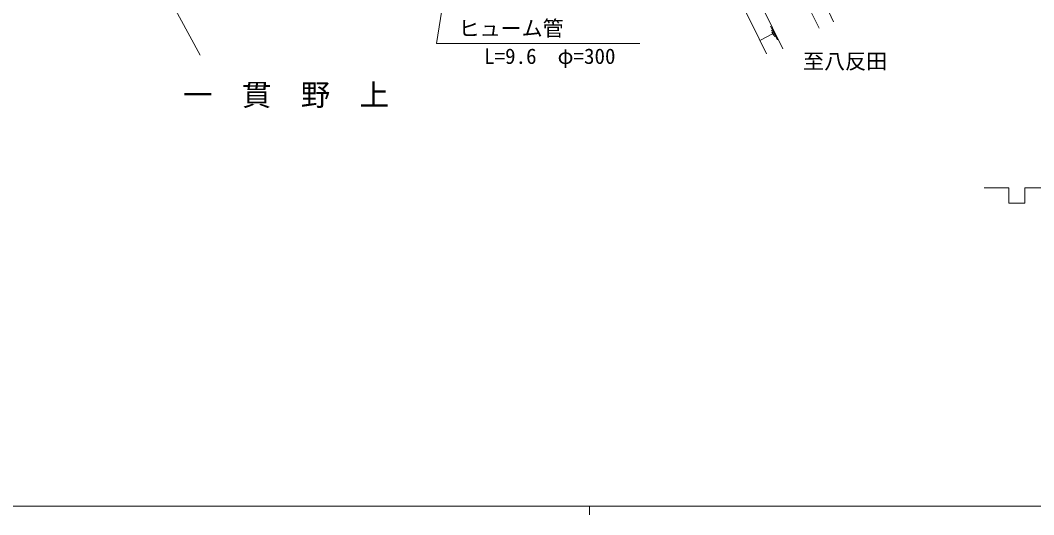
# Model space of a CAD drawing. Units: millimetres, scale not verified. Extents: x 40000 to 680000, y 20000 to 380000.
# Drawn here: x 100338 to 220834, y 204000 to 262796 of the extents above; entities that cross this region are included whole.
import ezdxf
from ezdxf.enums import TextEntityAlignment as Align

# ---------------------------------------------------------------- set-up
doc = ezdxf.new("R2010")
doc.units = ezdxf.units.MM
doc.header["$LTSCALE"] = 1000
doc.linetypes.add('CHAIN', pattern=[18.5, 12, -1.5, 3.5, -1.5])
for name, color, linetype, lineweight in [('M-BGD', 7, 'Continuous', 13), ('M-BMK', 2, 'CHAIN', 13), ('M-STR-HTXT', 7, 'Continuous', 13), ('M-TTL-BAND', 7, 'Continuous', 13)]:
    doc.layers.add(name, color=color, linetype=linetype, lineweight=lineweight)
doc.styles.add('ＭＳ ゴシック', font='')
doc.styles.get('ＭＳ ゴシック').set_extended_font_data('MS Gothic')

msp = doc.modelspace()

# ---------------------------------------------------------------- linework, layer by layer
at = {"layer": 'M-BGD'}
for p, q in [((173129, 306088), (195337, 261847)), ((188537, 280896), (197039, 262595)), ((185997, 264979), (188198, 260576)), ((188555, 264380), (191023, 259405)), ((189524, 262081), (190359, 260471)), ((189652, 261637), (190069, 260832)), ((189045, 258798), (188198, 260576)), ((189780, 261193), (188330, 260441)), ((189676, 261394), (189884, 260991))]:
    msp.add_line(p, q, dxfattribs=at)
for points in [[(214933, 242887), (217882, 242887), (217882, 241048), (219778, 241048), (219778, 242887)], [(219778, 242887), (258391, 242887), (268169, 235281)]]:
    msp.add_lwpolyline(points, dxfattribs=at)
at = {"layer": 'M-BMK'}
msp.add_line((108776, 282646), (121710, 258632), dxfattribs=at)
at = {"layer": 'M-STR-HTXT'}
msp.add_lwpolyline([(155909, 297907), (149834, 260031), (173983, 260031)], dxfattribs=at)
at = {"layer": 'M-TTL-BAND'}
for p, q in [((40000, 205000), (579000, 205000)), ((168000, 205000), (168000, 204000))]:
    msp.add_line(p, q, dxfattribs=at)

# ---------------------------------------------------------------- texts
at = {"layer": 'M-BGD', "style": 'ＭＳ ゴシック'}
for s, height, p in [('至八反田', 1833, (198404, 256459)), ('一\u3000貫\u3000野\u3000上', 2566, (131939, 251874))]:
    msp.add_text(s, height=height, dxfattribs=at).set_placement(p, align=Align.BOTTOM_CENTER)
at = {"layer": 'M-STR-HTXT', "style": 'ＭＳ ゴシック'}
for s, p in [('ヒューム管', (158698, 260371)), ('L=9.6\u3000φ=300', (163297, 257057))]:
    msp.add_text(s, height=1833, dxfattribs=at).set_placement(p, align=Align.BOTTOM_CENTER)

doc.saveas('drawing.dxf')
